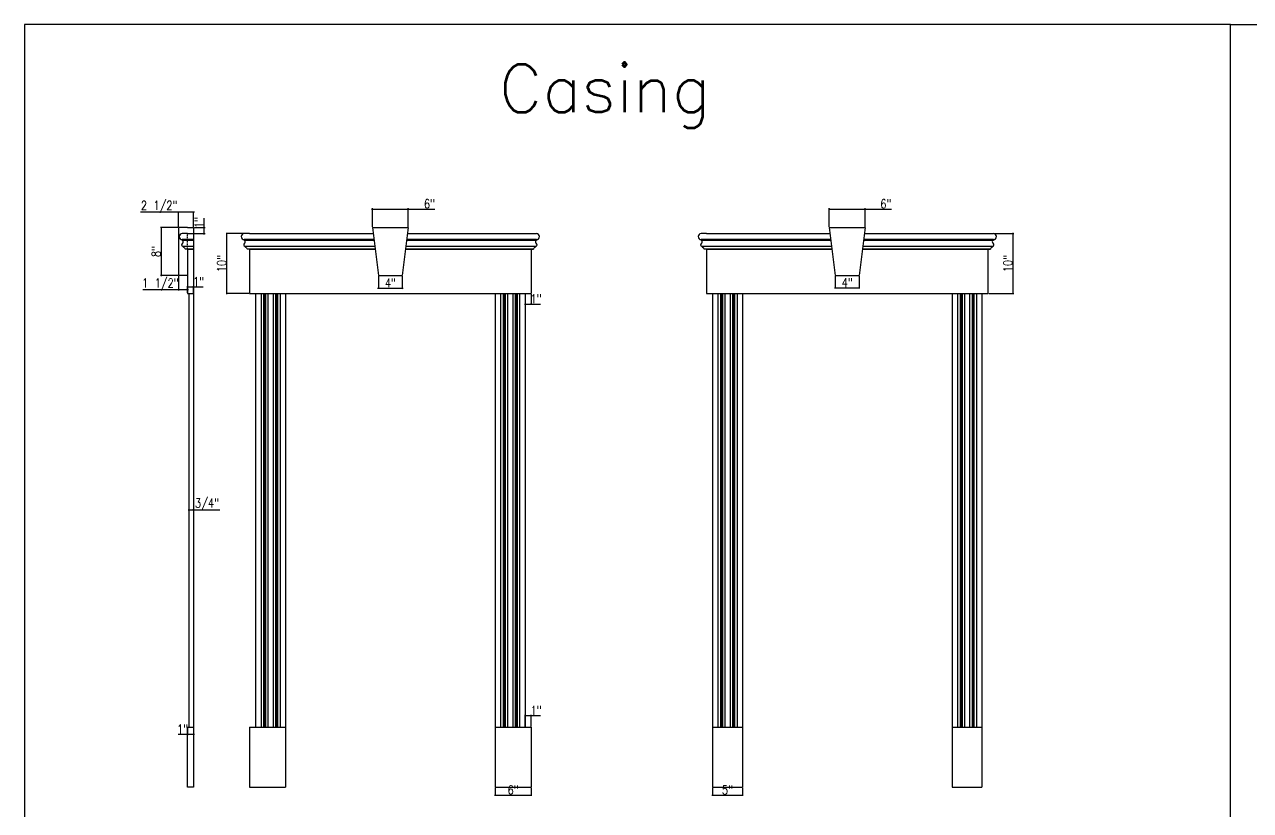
# Model space of a CAD drawing. Header units: inches. Extents: x 1985 to 11287, y 379 to 4336.
# Drawn here: x 7484.3 to 7689.1, y 3633.2 to 3764.6 of the extents above; entities that cross this region are included whole.
import ezdxf

# ---------------------------------------------------------------- set-up
doc = ezdxf.new("R2010")
doc.units = ezdxf.units.IN
doc.header["$MEASUREMENT"] = 0
doc.linetypes.add('HIDDEN', pattern=[0.375, 0.25, -0.125])
doc.layers.get('0').update_dxf_attribs({"linetype": 'CONTINUOUS'})
doc.layers.get('Defpoints').update_dxf_attribs({"linetype": 'CONTINUOUS'})
for name, color, linetype in [('COTE1-1 99', 7, 'CONTINUOUS'), ('detail 99', 30, 'CONTINUOUS'), ('elevation 99', 7, 'CONTINUOUS'), ('separation 99', 3, 'CONTINUOUS'), ('wood detail 99', 7, 'CONTINUOUS')]:
    doc.layers.add(name, color=color, linetype=linetype)
doc.styles.get("Standard").update_dxf_attribs({"font": 'txt.shx', "width": 0.8})
doc.dimstyles.new('Elevation', dxfattribs={"dimscale": 2, "dimtxt": 0.75, "dimasz": 0.0625, "dimexe": 0.0625, "dimexo": 0.0625, "dimgap": 0.0625, "dimtad": 1, "dimdec": 5, "dimzin": 0, "dimdsep": 46, "dimlunit": 5, "dimtxsty": 'Standard', "dimblk1": 'OBLIQUE', "dimblk2": 'OBLIQUE', "dimsah": 1, "dimcen": 2, "dimdle": 0.0625, "dimclrd": 1, "dimclre": 1, "dimadec": 1, "dimazin": 0, "dimtfac": 0.375, "dimtdec": 5, "dimtmove": 0, "dimatfit": 3, "dimldrblk": 'OBLIQUE', "dimfxl": 1, "dimfrac": 2, "dimtolj": 1, "dimtzin": 0, "dimarcsym": 0})

# ---------------------------------------------------------------- blocks, each defined once
blk = doc.blocks.new('_OBLIQUE')
at = {"color": 0, "linetype": 'ByBlock'}
blk.add_line((-0.5, -0.5), (0.5, 0.5), dxfattribs=at)
blk = doc.blocks.new('*D583')
at = {"layer": 'COTE1-1 99', "color": 1, "lineweight": -2, "transparency": 16777216}
for p, q in [((7562.92, 3637), (7562.92, 3635.66)), ((7568.92, 3637), (7568.92, 3635.66)), ((7562.8, 3635.78), (7569.05, 3635.78))]:
    blk.add_line(p, q, dxfattribs=at)
at = {"layer": 'Defpoints', "color": 0, "transparency": 16777216}
for p in [(7562.92, 3637.13), (7568.92, 3637.13), (7568.92, 3635.78)]:
    blk.add_point(p, dxfattribs=at)
at = {"layer": 'COTE1-1 99', "color": 1, "lineweight": -2, "transparency": 16777216, "xscale": 0.125, "yscale": 0.125, "zscale": 0.125, "rotation": 180}
blk.add_blockref('_OBLIQUE', (7562.92, 3635.78), dxfattribs=at)
at = {"layer": 'COTE1-1 99', "color": 1, "lineweight": -2, "transparency": 16777216, "xscale": 0.125, "yscale": 0.125, "zscale": 0.125}
blk.add_blockref('_OBLIQUE', (7568.92, 3635.78), dxfattribs=at)
at = {"layer": 'COTE1-1 99', "color": 0, "transparency": 16777216, "insert": (7565.92, 3636.66), "char_height": 1.5, "attachment_point": 5}
blk.add_mtext('\\A1;6"', dxfattribs=at)
blk = doc.blocks.new('*D584')
at = {"layer": 'COTE1-1 99', "color": 1, "lineweight": -2, "transparency": 16777216}
for p, q in [((7599.23, 3637), (7599.23, 3635.66)), ((7604.23, 3637), (7604.23, 3635.66)), ((7599.1, 3635.78), (7604.35, 3635.78))]:
    blk.add_line(p, q, dxfattribs=at)
at = {"layer": 'Defpoints', "color": 0, "transparency": 16777216}
for p in [(7599.23, 3637.13), (7604.23, 3637.13), (7604.23, 3635.78)]:
    blk.add_point(p, dxfattribs=at)
at = {"layer": 'COTE1-1 99', "color": 1, "lineweight": -2, "transparency": 16777216, "xscale": 0.125, "yscale": 0.125, "zscale": 0.125, "rotation": 180}
blk.add_blockref('_OBLIQUE', (7599.23, 3635.78), dxfattribs=at)
at = {"layer": 'COTE1-1 99', "color": 1, "lineweight": -2, "transparency": 16777216, "xscale": 0.125, "yscale": 0.125, "zscale": 0.125}
blk.add_blockref('_OBLIQUE', (7604.23, 3635.78), dxfattribs=at)
at = {"layer": 'COTE1-1 99', "color": 0, "transparency": 16777216, "insert": (7601.73, 3636.66), "char_height": 1.5, "attachment_point": 5}
blk.add_mtext('\\A1;5"', dxfattribs=at)
blk = doc.blocks.new('*D585')
at = {"layer": 'COTE1-1 99', "color": 1, "lineweight": -2, "transparency": 16777216}
for p, q in [((7567.8, 3649.07), (7568.92, 3649.07)), ((7567.92, 3647.25), (7567.92, 3649.2)), ((7568.92, 3647.25), (7568.92, 3649.2)), ((7568.92, 3649.07), (7570.5, 3649.07))]:
    blk.add_line(p, q, dxfattribs=at)
at = {"layer": 'Defpoints', "color": 0, "transparency": 16777216}
for p in [(7568.92, 3649.07), (7567.92, 3647.13), (7568.92, 3647.13)]:
    blk.add_point(p, dxfattribs=at)
at = {"layer": 'COTE1-1 99', "color": 1, "lineweight": -2, "transparency": 16777216, "xscale": 0.125, "yscale": 0.125, "zscale": 0.125, "rotation": 180}
blk.add_blockref('_OBLIQUE', (7567.92, 3649.07), dxfattribs=at)
at = {"layer": 'COTE1-1 99', "color": 1, "lineweight": -2, "transparency": 16777216, "xscale": 0.125, "yscale": 0.125, "zscale": 0.125}
blk.add_blockref('_OBLIQUE', (7568.92, 3649.07), dxfattribs=at)
at = {"layer": 'COTE1-1 99', "color": 0, "transparency": 16777216, "insert": (7569.77, 3649.95), "char_height": 1.5, "attachment_point": 5}
blk.add_mtext('\\A1;1"', dxfattribs=at)
blk = doc.blocks.new('*D586')
at = {"layer": 'COTE1-1 99', "color": 1, "lineweight": -2, "transparency": 16777216}
for p, q in [((7567.92, 3719.5), (7567.92, 3717.73)), ((7568.92, 3719.5), (7568.92, 3717.73)), ((7567.8, 3717.86), (7568.92, 3717.86)), ((7568.92, 3717.86), (7570.5, 3717.86))]:
    blk.add_line(p, q, dxfattribs=at)
at = {"layer": 'Defpoints', "color": 0, "transparency": 16777216}
for p in [(7567.92, 3719.63), (7568.92, 3719.63), (7568.92, 3717.86)]:
    blk.add_point(p, dxfattribs=at)
at = {"layer": 'COTE1-1 99', "color": 1, "lineweight": -2, "transparency": 16777216, "xscale": 0.125, "yscale": 0.125, "zscale": 0.125, "rotation": 180}
blk.add_blockref('_OBLIQUE', (7567.92, 3717.86), dxfattribs=at)
at = {"layer": 'COTE1-1 99', "color": 1, "lineweight": -2, "transparency": 16777216, "xscale": 0.125, "yscale": 0.125, "zscale": 0.125}
blk.add_blockref('_OBLIQUE', (7568.92, 3717.86), dxfattribs=at)
at = {"layer": 'COTE1-1 99', "color": 0, "transparency": 16777216, "insert": (7569.77, 3718.73), "char_height": 1.5, "attachment_point": 5}
blk.add_mtext('\\A1;1"', dxfattribs=at)
blk = doc.blocks.new('*D587')
at = {"layer": 'COTE1-1 99', "color": 1, "lineweight": -2, "transparency": 16777216}
for p, q in [((7543.42, 3722.5), (7543.42, 3720.4)), ((7547.42, 3722.5), (7547.42, 3720.4)), ((7543.3, 3720.53), (7547.55, 3720.53))]:
    blk.add_line(p, q, dxfattribs=at)
at = {"layer": 'Defpoints', "color": 0, "transparency": 16777216}
for p in [(7543.42, 3722.63), (7547.42, 3722.63), (7547.42, 3720.53)]:
    blk.add_point(p, dxfattribs=at)
at = {"layer": 'COTE1-1 99', "color": 1, "lineweight": -2, "transparency": 16777216, "xscale": 0.125, "yscale": 0.125, "zscale": 0.125, "rotation": 180}
blk.add_blockref('_OBLIQUE', (7543.42, 3720.53), dxfattribs=at)
at = {"layer": 'COTE1-1 99', "color": 1, "lineweight": -2, "transparency": 16777216, "xscale": 0.125, "yscale": 0.125, "zscale": 0.125}
blk.add_blockref('_OBLIQUE', (7547.42, 3720.53), dxfattribs=at)
at = {"layer": 'COTE1-1 99', "color": 0, "transparency": 16777216, "insert": (7545.42, 3721.4), "char_height": 1.5, "attachment_point": 5}
blk.add_mtext('\\A1;4"', dxfattribs=at)
blk = doc.blocks.new('*D588')
at = {"layer": 'COTE1-1 99', "color": 1, "lineweight": -2, "transparency": 16777216}
for p, q in [((7542.3, 3733.74), (7548.42, 3733.74)), ((7542.42, 3730.75), (7542.42, 3733.86)), ((7548.42, 3730.75), (7548.42, 3733.86)), ((7548.42, 3733.74), (7552.87, 3733.74))]:
    blk.add_line(p, q, dxfattribs=at)
at = {"layer": 'Defpoints', "color": 0, "transparency": 16777216}
for p in [(7548.42, 3733.74), (7542.42, 3730.63), (7548.42, 3730.63)]:
    blk.add_point(p, dxfattribs=at)
at = {"layer": 'COTE1-1 99', "color": 1, "lineweight": -2, "transparency": 16777216, "xscale": 0.125, "yscale": 0.125, "zscale": 0.125, "rotation": 180}
blk.add_blockref('_OBLIQUE', (7542.42, 3733.74), dxfattribs=at)
at = {"layer": 'COTE1-1 99', "color": 1, "lineweight": -2, "transparency": 16777216, "xscale": 0.125, "yscale": 0.125, "zscale": 0.125}
blk.add_blockref('_OBLIQUE', (7548.42, 3733.74), dxfattribs=at)
at = {"layer": 'COTE1-1 99', "color": 0, "transparency": 16777216, "insert": (7551.95, 3734.61), "char_height": 1.5, "attachment_point": 5}
blk.add_mtext('\\A1;6"', dxfattribs=at)
blk = doc.blocks.new('*D589')
at = {"layer": 'COTE1-1 99', "color": 1, "lineweight": -2, "transparency": 16777216}
for p, q in [((7619.73, 3722.5), (7619.73, 3720.44)), ((7623.73, 3722.5), (7623.73, 3720.44)), ((7619.6, 3720.56), (7623.85, 3720.56))]:
    blk.add_line(p, q, dxfattribs=at)
at = {"layer": 'Defpoints', "color": 0, "transparency": 16777216}
for p in [(7619.73, 3722.63), (7623.73, 3722.63), (7623.73, 3720.56)]:
    blk.add_point(p, dxfattribs=at)
at = {"layer": 'COTE1-1 99', "color": 1, "lineweight": -2, "transparency": 16777216, "xscale": 0.125, "yscale": 0.125, "zscale": 0.125, "rotation": 180}
blk.add_blockref('_OBLIQUE', (7619.73, 3720.56), dxfattribs=at)
at = {"layer": 'COTE1-1 99', "color": 1, "lineweight": -2, "transparency": 16777216, "xscale": 0.125, "yscale": 0.125, "zscale": 0.125}
blk.add_blockref('_OBLIQUE', (7623.73, 3720.56), dxfattribs=at)
at = {"layer": 'COTE1-1 99', "color": 0, "transparency": 16777216, "insert": (7621.73, 3721.44), "char_height": 1.5, "attachment_point": 5}
blk.add_mtext('\\A1;4"', dxfattribs=at)
blk = doc.blocks.new('*D590')
at = {"layer": 'COTE1-1 99', "color": 1, "lineweight": -2, "transparency": 16777216}
for p, q in [((7618.6, 3733.74), (7624.73, 3733.74)), ((7618.73, 3730.75), (7618.73, 3733.86)), ((7624.73, 3730.75), (7624.73, 3733.86)), ((7624.73, 3733.74), (7629.1, 3733.74))]:
    blk.add_line(p, q, dxfattribs=at)
at = {"layer": 'Defpoints', "color": 0, "transparency": 16777216}
for p in [(7624.73, 3733.74), (7618.73, 3730.63), (7624.73, 3730.63)]:
    blk.add_point(p, dxfattribs=at)
at = {"layer": 'COTE1-1 99', "color": 1, "lineweight": -2, "transparency": 16777216, "xscale": 0.125, "yscale": 0.125, "zscale": 0.125, "rotation": 180}
blk.add_blockref('_OBLIQUE', (7618.73, 3733.74), dxfattribs=at)
at = {"layer": 'COTE1-1 99', "color": 1, "lineweight": -2, "transparency": 16777216, "xscale": 0.125, "yscale": 0.125, "zscale": 0.125}
blk.add_blockref('_OBLIQUE', (7624.73, 3733.74), dxfattribs=at)
at = {"layer": 'COTE1-1 99', "color": 0, "transparency": 16777216, "insert": (7628.18, 3734.61), "char_height": 1.5, "attachment_point": 5}
blk.add_mtext('\\A1;6"', dxfattribs=at)
blk = doc.blocks.new('*D591')
at = {"layer": 'COTE1-1 99', "color": 1, "lineweight": -2, "transparency": 16777216}
for p, q in [((7646.26, 3729.63), (7649.55, 3729.63)), ((7649.43, 3719.5), (7649.43, 3729.75)), ((7645.35, 3719.63), (7649.55, 3719.63))]:
    blk.add_line(p, q, dxfattribs=at)
at = {"layer": 'Defpoints', "color": 0, "transparency": 16777216}
for p in [(7646.13, 3729.63), (7649.43, 3729.63), (7645.23, 3719.63)]:
    blk.add_point(p, dxfattribs=at)
at = {"layer": 'COTE1-1 99', "color": 1, "lineweight": -2, "transparency": 16777216, "xscale": 0.125, "yscale": 0.125, "zscale": 0.125}
for p, rotation in [((7649.43, 3729.63), 90), ((7649.43, 3719.63), 270)]:
    blk.add_blockref('_OBLIQUE', p, dxfattribs=dict(at, rotation=rotation))
at = {"layer": 'COTE1-1 99', "color": 0, "transparency": 16777216, "insert": (7648.55, 3724.63), "char_height": 1.5, "attachment_point": 5, "rotation": 90}
blk.add_mtext('\\A1;10"', dxfattribs=at)
blk = doc.blocks.new('*D592')
at = {"layer": 'COTE1-1 99', "color": 1, "lineweight": -2, "transparency": 16777216}
for p, q in [((7521.14, 3729.63), (7517.99, 3729.63)), ((7518.11, 3719.5), (7518.11, 3729.75)), ((7521.8, 3719.63), (7517.99, 3719.63))]:
    blk.add_line(p, q, dxfattribs=at)
at = {"layer": 'Defpoints', "color": 0, "transparency": 16777216}
for p in [(7518.11, 3729.63), (7521.26, 3729.63), (7521.92, 3719.63)]:
    blk.add_point(p, dxfattribs=at)
at = {"layer": 'COTE1-1 99', "color": 1, "lineweight": -2, "transparency": 16777216, "xscale": 0.125, "yscale": 0.125, "zscale": 0.125}
for p, rotation in [((7518.11, 3729.63), 90), ((7518.11, 3719.63), 270)]:
    blk.add_blockref('_OBLIQUE', p, dxfattribs=dict(at, rotation=rotation))
at = {"layer": 'COTE1-1 99', "color": 0, "transparency": 16777216, "insert": (7517.24, 3724.63), "char_height": 1.5, "attachment_point": 5, "rotation": 90}
blk.add_mtext('\\A1;10"', dxfattribs=at)
blk = doc.blocks.new('*D593')
at = {"layer": 'COTE1-1 99', "color": 1, "lineweight": -2, "transparency": 16777216}
for p, q in [((7512.69, 3730.63), (7514.47, 3730.63)), ((7514.34, 3730.63), (7514.34, 3732.2)), ((7514.34, 3729.5), (7514.34, 3730.63)), ((7512.69, 3729.63), (7514.47, 3729.63))]:
    blk.add_line(p, q, dxfattribs=at)
at = {"layer": 'Defpoints', "color": 0, "transparency": 16777216}
for p in [(7512.56, 3730.63), (7514.34, 3730.63), (7512.56, 3729.63)]:
    blk.add_point(p, dxfattribs=at)
at = {"layer": 'COTE1-1 99', "color": 1, "lineweight": -2, "transparency": 16777216, "xscale": 0.125, "yscale": 0.125, "zscale": 0.125}
for p, rotation in [((7514.34, 3730.63), 90), ((7514.34, 3729.63), 270)]:
    blk.add_blockref('_OBLIQUE', p, dxfattribs=dict(at, rotation=rotation))
at = {"layer": 'COTE1-1 99', "color": 0, "transparency": 16777216, "insert": (7513.47, 3731.48), "char_height": 1.5, "attachment_point": 5, "rotation": 90}
blk.add_mtext('\\A1;1"', dxfattribs=at)
blk = doc.blocks.new('*D594')
at = {"layer": 'COTE1-1 99', "color": 1, "lineweight": -2, "transparency": 16777216}
for p, q in [((7510.06, 3722.5), (7510.06, 3720.12)), ((7511.56, 3722.5), (7511.56, 3720.12)), ((7510.06, 3720.24), (7504.09, 3720.24)), ((7511.69, 3720.24), (7510.06, 3720.24))]:
    blk.add_line(p, q, dxfattribs=at)
at = {"layer": 'Defpoints', "color": 0, "transparency": 16777216}
for p in [(7510.06, 3722.63), (7511.56, 3722.63), (7510.06, 3720.24)]:
    blk.add_point(p, dxfattribs=at)
at = {"layer": 'COTE1-1 99', "color": 1, "lineweight": -2, "transparency": 16777216, "xscale": 0.125, "yscale": 0.125, "zscale": 0.125, "rotation": 180}
blk.add_blockref('_OBLIQUE', (7510.06, 3720.24), dxfattribs=at)
at = {"layer": 'COTE1-1 99', "color": 1, "lineweight": -2, "transparency": 16777216, "xscale": 0.125, "yscale": 0.125, "zscale": 0.125}
blk.add_blockref('_OBLIQUE', (7511.56, 3720.24), dxfattribs=at)
at = {"layer": 'COTE1-1 99', "color": 0, "transparency": 16777216, "insert": (7507.01, 3721.12), "char_height": 1.5, "attachment_point": 5}
blk.add_mtext('\\A1;1 1/2"', dxfattribs=at)
blk = doc.blocks.new('*D595')
at = {"layer": 'COTE1-1 99', "color": 1, "lineweight": -2, "transparency": 16777216}
for p, q in [((7511.44, 3720.72), (7512.56, 3720.72)), ((7511.56, 3719.75), (7511.56, 3720.85)), ((7512.56, 3719.75), (7512.56, 3720.85)), ((7512.56, 3720.72), (7514.14, 3720.72))]:
    blk.add_line(p, q, dxfattribs=at)
at = {"layer": 'Defpoints', "color": 0, "transparency": 16777216}
for p in [(7512.56, 3720.72), (7511.56, 3719.63), (7512.56, 3719.63)]:
    blk.add_point(p, dxfattribs=at)
at = {"layer": 'COTE1-1 99', "color": 1, "lineweight": -2, "transparency": 16777216, "xscale": 0.125, "yscale": 0.125, "zscale": 0.125, "rotation": 180}
blk.add_blockref('_OBLIQUE', (7511.56, 3720.72), dxfattribs=at)
at = {"layer": 'COTE1-1 99', "color": 1, "lineweight": -2, "transparency": 16777216, "xscale": 0.125, "yscale": 0.125, "zscale": 0.125}
blk.add_blockref('_OBLIQUE', (7512.56, 3720.72), dxfattribs=at)
at = {"layer": 'COTE1-1 99', "color": 0, "transparency": 16777216, "insert": (7513.41, 3721.6), "char_height": 1.5, "attachment_point": 5}
blk.add_mtext('\\A1;1"', dxfattribs=at)
blk = doc.blocks.new('*D596')
at = {"layer": 'COTE1-1 99', "color": 1, "lineweight": -2, "transparency": 16777216}
for p, q in [((7511.68, 3683.47), (7512.56, 3683.47)), ((7511.81, 3683.5), (7511.81, 3683.59)), ((7512.56, 3683.5), (7512.56, 3683.59)), ((7512.56, 3683.47), (7516.94, 3683.47))]:
    blk.add_line(p, q, dxfattribs=at)
at = {"layer": 'Defpoints', "color": 0, "transparency": 16777216}
for p in [(7511.81, 3683.38), (7512.56, 3683.47), (7512.56, 3683.38)]:
    blk.add_point(p, dxfattribs=at)
at = {"layer": 'COTE1-1 99', "color": 1, "lineweight": -2, "transparency": 16777216, "xscale": 0.125, "yscale": 0.125, "zscale": 0.125, "rotation": 180}
blk.add_blockref('_OBLIQUE', (7511.81, 3683.47), dxfattribs=at)
at = {"layer": 'COTE1-1 99', "color": 1, "lineweight": -2, "transparency": 16777216, "xscale": 0.125, "yscale": 0.125, "zscale": 0.125}
blk.add_blockref('_OBLIQUE', (7512.56, 3683.47), dxfattribs=at)
at = {"layer": 'COTE1-1 99', "color": 0, "transparency": 16777216, "insert": (7514.81, 3684.34), "char_height": 1.5, "attachment_point": 5}
blk.add_mtext('\\A1;3/4"', dxfattribs=at)
blk = doc.blocks.new('*D597')
at = {"layer": 'COTE1-1 99', "color": 1, "lineweight": -2, "transparency": 16777216}
for p, q in [((7511.56, 3647), (7511.56, 3645.81)), ((7512.56, 3647), (7512.56, 3645.81)), ((7511.56, 3645.94), (7509.99, 3645.94)), ((7512.69, 3645.94), (7511.56, 3645.94))]:
    blk.add_line(p, q, dxfattribs=at)
at = {"layer": 'Defpoints', "color": 0, "transparency": 16777216}
for p in [(7511.56, 3647.13), (7512.56, 3647.13), (7511.56, 3645.94)]:
    blk.add_point(p, dxfattribs=at)
at = {"layer": 'COTE1-1 99', "color": 1, "lineweight": -2, "transparency": 16777216, "xscale": 0.125, "yscale": 0.125, "zscale": 0.125, "rotation": 180}
blk.add_blockref('_OBLIQUE', (7511.56, 3645.94), dxfattribs=at)
at = {"layer": 'COTE1-1 99', "color": 1, "lineweight": -2, "transparency": 16777216, "xscale": 0.125, "yscale": 0.125, "zscale": 0.125}
blk.add_blockref('_OBLIQUE', (7512.56, 3645.94), dxfattribs=at)
at = {"layer": 'COTE1-1 99', "color": 0, "transparency": 16777216, "insert": (7510.71, 3646.81), "char_height": 1.5, "attachment_point": 5}
blk.add_mtext('\\A1;1"', dxfattribs=at)
blk = doc.blocks.new('*D598')
at = {"layer": 'COTE1-1 99', "color": 1, "lineweight": -2, "transparency": 16777216}
for p, q in [((7509.94, 3730.63), (7507.06, 3730.63)), ((7507.19, 3722.5), (7507.19, 3730.75)), ((7509.94, 3722.63), (7507.06, 3722.63))]:
    blk.add_line(p, q, dxfattribs=at)
at = {"layer": 'Defpoints', "color": 0, "transparency": 16777216}
for p in [(7507.19, 3730.63), (7510.06, 3730.63), (7510.06, 3722.63)]:
    blk.add_point(p, dxfattribs=at)
at = {"layer": 'COTE1-1 99', "color": 1, "lineweight": -2, "transparency": 16777216, "xscale": 0.125, "yscale": 0.125, "zscale": 0.125}
for p, rotation in [((7507.19, 3730.63), 90), ((7507.19, 3722.63), 270)]:
    blk.add_blockref('_OBLIQUE', p, dxfattribs=dict(at, rotation=rotation))
at = {"layer": 'COTE1-1 99', "color": 0, "transparency": 16777216, "insert": (7506.31, 3726.63), "char_height": 1.5, "attachment_point": 5, "rotation": 90}
blk.add_mtext('\\A1;8"', dxfattribs=at)
blk = doc.blocks.new('*D599')
at = {"layer": 'COTE1-1 99', "color": 1, "lineweight": -2, "transparency": 16777216}
for p, q in [((7510.06, 3733.21), (7503.69, 3733.21)), ((7510.06, 3730.75), (7510.06, 3733.34)), ((7512.69, 3733.21), (7510.06, 3733.21)), ((7512.56, 3730.75), (7512.56, 3733.34))]:
    blk.add_line(p, q, dxfattribs=at)
at = {"layer": 'Defpoints', "color": 0, "transparency": 16777216}
for p in [(7510.06, 3733.21), (7510.06, 3730.63), (7512.56, 3730.63)]:
    blk.add_point(p, dxfattribs=at)
at = {"layer": 'COTE1-1 99', "color": 1, "lineweight": -2, "transparency": 16777216, "xscale": 0.125, "yscale": 0.125, "zscale": 0.125, "rotation": 180}
blk.add_blockref('_OBLIQUE', (7510.06, 3733.21), dxfattribs=at)
at = {"layer": 'COTE1-1 99', "color": 1, "lineweight": -2, "transparency": 16777216, "xscale": 0.125, "yscale": 0.125, "zscale": 0.125}
blk.add_blockref('_OBLIQUE', (7512.56, 3733.21), dxfattribs=at)
at = {"layer": 'COTE1-1 99', "color": 0, "transparency": 16777216, "insert": (7506.81, 3734.09), "char_height": 1.5, "attachment_point": 5}
blk.add_mtext('\\A1;2 1/2"', dxfattribs=at)

msp = doc.modelspace()

# ---------------------------------------------------------------- linework, layer by layer
at = {"layer": 'elevation 99'}
for p, q in [((7510.06018, 3730.625752), (7510.06018, 3722.625752)), ((7542.420783, 3730.625752), (7548.420783, 3730.625752)), ((7542.420783, 3730.625752), (7543.420783, 3722.625752)), ((7548.420783, 3730.625752), (7547.420783, 3722.625752)), ((7618.728399, 3730.625752), (7624.728399, 3730.625752)), ((7618.728399, 3730.625752), (7619.728399, 3722.625752)), ((7624.728399, 3730.625752), (7623.728399, 3722.625752)), ((7512.56018, 3728.625752), (7510.65388, 3728.625752)), ((7510.65388, 3728.532052), (7512.56018, 3728.532052)), ((7511.56018, 3729.625752), (7510.90388, 3729.625752)), ((7511.56018, 3729.625752), (7512.56018, 3729.625752)), ((7512.56018, 3729.625752), (7512.56018, 3719.625752)), ((7542.670783, 3728.625752), (7521.014483, 3728.625752)), ((7521.014483, 3728.532052), (7542.682496, 3728.532052)), ((7521.920783, 3729.625752), (7521.264483, 3729.625752)), ((7521.920783, 3729.625752), (7542.545783, 3729.625752)), ((7548.159071, 3728.532052), (7569.827083, 3728.532052)), ((7569.827083, 3728.625752), (7548.170783, 3728.625752)), ((7548.295783, 3729.625752), (7568.920783, 3729.625752)), ((7568.920783, 3729.625752), (7569.577083, 3729.625752)), ((7618.978399, 3728.625752), (7597.322099, 3728.625752)), ((7597.322099, 3728.532052), (7618.990111, 3728.532052)), ((7598.228399, 3729.625752), (7597.572099, 3729.625752)), ((7598.228399, 3729.625752), (7618.853399, 3729.625752)), ((7624.466686, 3728.532052), (7646.134699, 3728.532052)), ((7646.134699, 3728.625752), (7624.478399, 3728.625752)), ((7624.603399, 3729.625752), (7645.228399, 3729.625752)), ((7645.228399, 3729.625752), (7645.884699, 3729.625752)), ((7512.56018, 3727.500752), (7510.80988, 3727.500752)), ((7511.15388, 3727.094452), (7512.56018, 3727.094452)), ((7511.56018, 3727.000752), (7511.56018, 3719.625752)), ((7511.56018, 3727.000752), (7512.56018, 3727.000752)), ((7542.811408, 3727.500752), (7521.170483, 3727.500752)), ((7521.514483, 3727.094452), (7542.862196, 3727.094452)), ((7521.920783, 3727.000752), (7521.920783, 3719.625752)), ((7521.920783, 3727.000752), (7542.873908, 3727.000752)), ((7547.967658, 3727.000752), (7568.920783, 3727.000752)), ((7547.979371, 3727.094452), (7569.327083, 3727.094452)), ((7569.671083, 3727.500752), (7548.030158, 3727.500752)), ((7568.920783, 3727.000752), (7568.920783, 3719.625752)), ((7619.119024, 3727.500752), (7597.478099, 3727.500752)), ((7597.822099, 3727.094452), (7619.169811, 3727.094452)), ((7598.228399, 3727.000752), (7619.181524, 3727.000752)), ((7598.228399, 3727.000752), (7598.228399, 3719.625752)), ((7624.275274, 3727.000752), (7645.228399, 3727.000752)), ((7624.286986, 3727.094452), (7645.634699, 3727.094452)), ((7645.978699, 3727.500752), (7624.337774, 3727.500752)), ((7645.228399, 3727.000752), (7645.228399, 3719.625752)), ((7543.420783, 3722.625752), (7547.420783, 3722.625752)), ((7619.728399, 3722.625752), (7623.728399, 3722.625752)), ((7511.56018, 3719.625752), (7512.56018, 3719.625752)), ((7511.809772, 3647.125752), (7511.809772, 3719.625752)), ((7512.56018, 3719.625752), (7512.56018, 3637.125752)), ((7521.920783, 3719.625752), (7568.920783, 3719.625752)), ((7522.920783, 3719.625752), (7522.920783, 3647.125752)), ((7523.830783, 3719.625752), (7523.830783, 3647.125752)), ((7524.260783, 3719.625752), (7524.260783, 3647.125752)), ((7524.320783, 3719.625752), (7524.320783, 3647.125752)), ((7524.520783, 3719.625752), (7524.520783, 3647.125752)), ((7524.580783, 3719.625752), (7524.580783, 3647.125752)), ((7524.980783, 3719.625752), (7524.980783, 3647.125752)), ((7525.860783, 3719.625752), (7525.860783, 3647.125752)), ((7526.260783, 3719.625752), (7526.260783, 3647.125752)), ((7526.320783, 3719.625752), (7526.320783, 3647.125752)), ((7526.520783, 3719.625752), (7526.520783, 3647.125752)), ((7526.580783, 3719.625752), (7526.580783, 3647.125752)), ((7527.010783, 3719.625752), (7527.010783, 3647.125752)), ((7527.920783, 3719.625752), (7527.920783, 3637.125752)), ((7562.920783, 3719.625752), (7562.920783, 3637.125752)), ((7563.830783, 3719.625752), (7563.830783, 3647.125752)), ((7564.260783, 3719.625752), (7564.260783, 3647.125752)), ((7564.320783, 3719.625752), (7564.320783, 3647.125752)), ((7564.520783, 3719.625752), (7564.520783, 3647.125752)), ((7564.580783, 3719.625752), (7564.580783, 3647.125752)), ((7564.980783, 3719.625752), (7564.980783, 3647.125752)), ((7565.860783, 3719.625752), (7565.860783, 3647.125752)), ((7566.260783, 3719.625752), (7566.260783, 3647.125752)), ((7566.320783, 3719.625752), (7566.320783, 3647.125752)), ((7566.520783, 3719.625752), (7566.520783, 3647.125752)), ((7566.580783, 3719.625752), (7566.580783, 3647.125752)), ((7567.010783, 3719.625752), (7567.010783, 3647.125752)), ((7567.920783, 3719.625752), (7567.920783, 3647.125752)), ((7598.228399, 3719.625752), (7645.228399, 3719.625752)), ((7599.228399, 3719.625752), (7599.228399, 3637.125752)), ((7600.138399, 3719.625752), (7600.138399, 3647.125752)), ((7600.568399, 3719.625752), (7600.568399, 3647.125752)), ((7600.628399, 3719.625752), (7600.628399, 3647.125752)), ((7600.828399, 3719.625752), (7600.828399, 3647.125752)), ((7600.888399, 3719.625752), (7600.888399, 3647.125752)), ((7601.288399, 3719.625752), (7601.288399, 3647.125752)), ((7602.168399, 3719.625752), (7602.168399, 3647.125752)), ((7602.568399, 3719.625752), (7602.568399, 3647.125752)), ((7602.628399, 3719.625752), (7602.628399, 3647.125752)), ((7602.828399, 3719.625752), (7602.828399, 3647.125752)), ((7602.888399, 3719.625752), (7602.888399, 3647.125752)), ((7603.318399, 3719.625752), (7603.318399, 3647.125752)), ((7604.228399, 3719.625752), (7604.228399, 3637.125752)), ((7639.228399, 3719.625752), (7639.228399, 3637.125752)), ((7640.138399, 3719.625752), (7640.138399, 3647.125752)), ((7640.568399, 3719.625752), (7640.568399, 3647.125752)), ((7640.628399, 3719.625752), (7640.628399, 3647.125752)), ((7640.828399, 3719.625752), (7640.828399, 3647.125752)), ((7640.888399, 3719.625752), (7640.888399, 3647.125752)), ((7641.288399, 3719.625752), (7641.288399, 3647.125752)), ((7642.168399, 3719.625752), (7642.168399, 3647.125752)), ((7642.568399, 3719.625752), (7642.568399, 3647.125752)), ((7642.628399, 3719.625752), (7642.628399, 3647.125752)), ((7642.828399, 3719.625752), (7642.828399, 3647.125752)), ((7642.888399, 3719.625752), (7642.888399, 3647.125752)), ((7643.318399, 3719.625752), (7643.318399, 3647.125752)), ((7644.228399, 3719.625752), (7644.228399, 3637.125752)), ((7511.56018, 3637.125752), (7511.56018, 3647.125752)), ((7511.56018, 3647.125752), (7512.56018, 3647.125752)), ((7521.920783, 3647.125752), (7521.920783, 3637.125752)), ((7521.920783, 3647.125752), (7527.920783, 3647.125752)), ((7562.920783, 3647.125752), (7568.920783, 3647.125752)), ((7568.920783, 3647.125752), (7568.920783, 3637.125752)), ((7599.228399, 3647.125752), (7604.228399, 3647.125752)), ((7639.228399, 3647.125752), (7644.228399, 3647.125752)), ((7512.56018, 3637.125752), (7511.56018, 3637.125752)), ((7521.920783, 3637.125752), (7527.920783, 3637.125752)), ((7524.320783, 3637.125752), (7524.520783, 3637.125752)), ((7526.320783, 3637.125752), (7526.520783, 3637.125752)), ((7562.920783, 3637.125752), (7568.920783, 3637.125752)), ((7599.228399, 3637.125752), (7604.228399, 3637.125752)), ((7639.228399, 3637.125752), (7644.228399, 3637.125752))]:
    msp.add_line(p, q, dxfattribs=at)
at = {"layer": 'elevation 99', "color": 7}
for p, q in [((7511.56018, 3730.625752), (7510.06018, 3730.625752)), ((7510.90388, 3729.625752), (7510.65388, 3729.625752)), ((7510.65388, 3728.625752), (7510.65388, 3728.532052)), ((7521.264483, 3729.625752), (7521.014483, 3729.625752)), ((7521.014483, 3728.625752), (7521.014483, 3728.532052)), ((7569.577083, 3729.625752), (7569.827083, 3729.625752)), ((7569.827083, 3728.625752), (7569.827083, 3728.532052)), ((7597.572099, 3729.625752), (7597.322099, 3729.625752)), ((7597.322099, 3728.625752), (7597.322099, 3728.532052)), ((7645.884699, 3729.625752), (7646.134699, 3729.625752)), ((7646.134699, 3728.625752), (7646.134699, 3728.532052)), ((7510.707474, 3728.027639), (7510.693786, 3728.019751)), ((7511.15388, 3727.094452), (7511.15388, 3727.000752)), ((7511.56018, 3727.000752), (7511.15388, 3727.000752)), ((7521.068077, 3728.027639), (7521.054389, 3728.019751)), ((7521.514483, 3727.094452), (7521.514483, 3727.000752)), ((7521.920783, 3727.000752), (7521.514483, 3727.000752)), ((7568.920783, 3727.000752), (7569.327083, 3727.000752)), ((7569.327083, 3727.094452), (7569.327083, 3727.000752)), ((7569.773489, 3728.027639), (7569.787177, 3728.019751)), ((7597.375693, 3728.027639), (7597.362005, 3728.019751)), ((7597.822099, 3727.094452), (7597.822099, 3727.000752)), ((7598.228399, 3727.000752), (7597.822099, 3727.000752)), ((7645.228399, 3727.000752), (7645.634699, 3727.000752)), ((7645.634699, 3727.094452), (7645.634699, 3727.000752)), ((7646.081105, 3728.027639), (7646.094793, 3728.019751)), ((7511.56018, 3722.625752), (7510.06018, 3722.625752))]:
    msp.add_line(p, q, dxfattribs=at)
at = {"layer": 'elevation 99', "linetype": 'HIDDEN'}
msp.add_line((7511.56018, 3727.000752), (7511.56018, 3729.625752), dxfattribs=at)
at = {"layer": 'elevation 99', "color": 7}
for centre, radius, start, end in [((7510.65388, 3729.125752), 0.5, 90, 270), ((7510.56038, 3728.267064), 0.281, 301.56504201, 70.56482005), ((7521.014483, 3729.125752), 0.5, 90, 270), ((7520.920983, 3728.267064), 0.281, 301.56504201, 70.56482005), ((7569.920583, 3728.267064), 0.281, 109.43517995, 238.43495799), ((7569.827083, 3729.125752), 0.5, 270, 90), ((7597.322099, 3729.125752), 0.5, 90, 270), ((7597.228599, 3728.267064), 0.281, 301.56504201, 70.56482005), ((7646.228199, 3728.267064), 0.281, 109.43517995, 238.43495799), ((7646.134699, 3729.125752), 0.5, 270, 90), ((7510.841121, 3727.780224), 0.281213, 121.59595266, 263.62172418), ((7510.99738, 3727.500752), 0.1875, 180, 255.46141445), ((7510.912052, 3727.200255), 0.125, 12.05330998, 76.11845974), ((7511.216345, 3727.271241), 0.1875, 192.41263675, 250.5401615), ((7521.201724, 3727.780224), 0.281213, 121.59595266, 263.62172418), ((7521.357983, 3727.500752), 0.1875, 180, 255.46141445), ((7521.272655, 3727.200255), 0.125, 12.05330998, 76.11845974), ((7521.576948, 3727.271241), 0.1875, 192.41263675, 250.5401615), ((7569.264619, 3727.271241), 0.1875, 289.4598385, 347.58736325), ((7569.568911, 3727.200255), 0.125, 103.88154026, 167.94669002), ((7569.483583, 3727.500752), 0.1875, 284.53858555, 0), ((7569.639843, 3727.780224), 0.281213, 276.37827582, 58.40404734), ((7597.509339, 3727.780224), 0.281213, 121.59595266, 263.62172418), ((7597.665599, 3727.500752), 0.1875, 180, 255.46141445), ((7597.580271, 3727.200255), 0.125, 12.05330998, 76.11845974), ((7597.884564, 3727.271241), 0.1875, 192.41263675, 250.5401615), ((7645.572234, 3727.271241), 0.1875, 289.4598385, 347.58736325), ((7645.876527, 3727.200255), 0.125, 103.88154026, 167.94669002), ((7645.791199, 3727.500752), 0.1875, 284.53858555, 0), ((7645.947458, 3727.780224), 0.281213, 276.37827582, 58.40404734)]:
    msp.add_arc(centre, radius, start, end, dxfattribs=at)
at = {"layer": 'separation 99'}
for p, q in [((7685.752407, 3764.575732), (7484.325689, 3764.575732)), ((7484.325689, 3764.575732), (7484.325689, 3512.490972)), ((7685.752407, 3764.575732), (9943.552213, 3764.575732)), ((7685.752407, 3276.128059), (7685.752407, 3764.575732))]:
    msp.add_line(p, q, dxfattribs=at)
at = {"layer": 'wood detail 99'}
for p, q in [((7511.56018, 3730.625752), (7512.56018, 3730.625752)), ((7512.56018, 3730.625752), (7512.56018, 3729.625752))]:
    msp.add_line(p, q, dxfattribs=at)

# ---------------------------------------------------------------- texts
at = {"layer": 'detail 99'}
msp.add_text('Casing', height=8, dxfattribs=at).set_placement((7563.585618, 3749.900436))

# ---------------------------------------------------------------- dimensions: what is measured, and where the dimension line sits
at = {"layer": 'COTE1-1 99'}
for base, p1, p2, picture, middle in [((7510.06018, 3733.212493), (7512.56018, 3730.625752), (7510.06018, 3730.625752), '*D599', (7506.81018, 3734.087493)), ((7510.06018, 3720.244881), (7511.56018, 3722.625752), (7510.06018, 3722.625752), '*D594', (7507.01018, 3721.119881)), ((7512.56018, 3720.721074), (7511.56018, 3719.625752), (7512.56018, 3719.625752), '*D595', (7513.41018, 3721.596074)), ((7547.420783, 3720.52579), (7543.420783, 3722.625752), (7547.420783, 3722.625752), '*D587', (7545.420783, 3721.40079)), ((7623.728399, 3720.564354), (7619.728399, 3722.625752), (7623.728399, 3722.625752), '*D589', (7621.728399, 3721.439354)), ((7568.920783, 3717.858869), (7567.920783, 3719.625752), (7568.920783, 3719.625752), '*D586', (7569.770783, 3718.733869)), ((7512.56018, 3683.4689), (7511.809772, 3683.375752), (7512.56018, 3683.375752), '*D596', (7514.81018, 3684.3439)), ((7568.920783, 3649.0716), (7567.920783, 3647.125752), (7568.920783, 3647.125752), '*D585', (7569.770783, 3649.9466)), ((7511.56018, 3645.938492), (7512.56018, 3647.125752), (7511.56018, 3647.125752), '*D597', (7510.71018, 3646.813492)), ((7568.920783, 3635.782475), (7562.920783, 3637.125752), (7568.920783, 3637.125752), '*D583', (7565.920783, 3636.657475)), ((7604.228399, 3635.782475), (7599.228399, 3637.125752), (7604.228399, 3637.125752), '*D584', (7601.728399, 3636.657475))]:
    dim = msp.add_linear_dim(base=base, p1=p1, p2=p2, dimstyle='Elevation', override={"dimpost": '"'}, dxfattribs=at)
    dim.commit()
    dim.dimension.update_dxf_attribs({"geometry": picture, "text_midpoint": middle})
for base, p1, p2, picture, middle in [((7548.420783, 3733.737457), (7542.420783, 3730.625752), (7548.420783, 3730.625752), '*D588', (7551.947651, 3733.737457)), ((7624.728399, 3733.737457), (7618.728399, 3730.625752), (7624.728399, 3730.625752), '*D590', (7628.179942, 3733.737457))]:
    dim = msp.add_linear_dim(base=base, p1=p1, p2=p2, dimstyle='Elevation', override={"dimpost": '"'}, dxfattribs=at)
    dim.commit()
    dim.dimension.update_dxf_attribs({"geometry": picture, "text_midpoint": middle, "dimtype": 160})
for base, p1, p2, picture, middle in [((7514.341786, 3730.625752), (7512.56018, 3729.625752), (7512.56018, 3730.625752), '*D593', (7513.466786, 3731.475752)), ((7507.187505, 3730.625752), (7510.06018, 3722.625752), (7510.06018, 3730.625752), '*D598', (7506.312505, 3726.625752)), ((7518.114726, 3729.625752), (7521.920783, 3719.625752), (7521.264483, 3729.625752), '*D592', (7517.239726, 3724.625752)), ((7649.427839, 3729.625752), (7645.228399, 3719.625752), (7646.134699, 3729.625752), '*D591', (7648.552839, 3724.625752))]:
    dim = msp.add_linear_dim(base=base, p1=p1, p2=p2, angle=90, dimstyle='Elevation', override={"dimpost": '"'}, dxfattribs=at)
    dim.commit()
    dim.dimension.update_dxf_attribs({"geometry": picture, "text_midpoint": middle})

doc.saveas('drawing.dxf')
